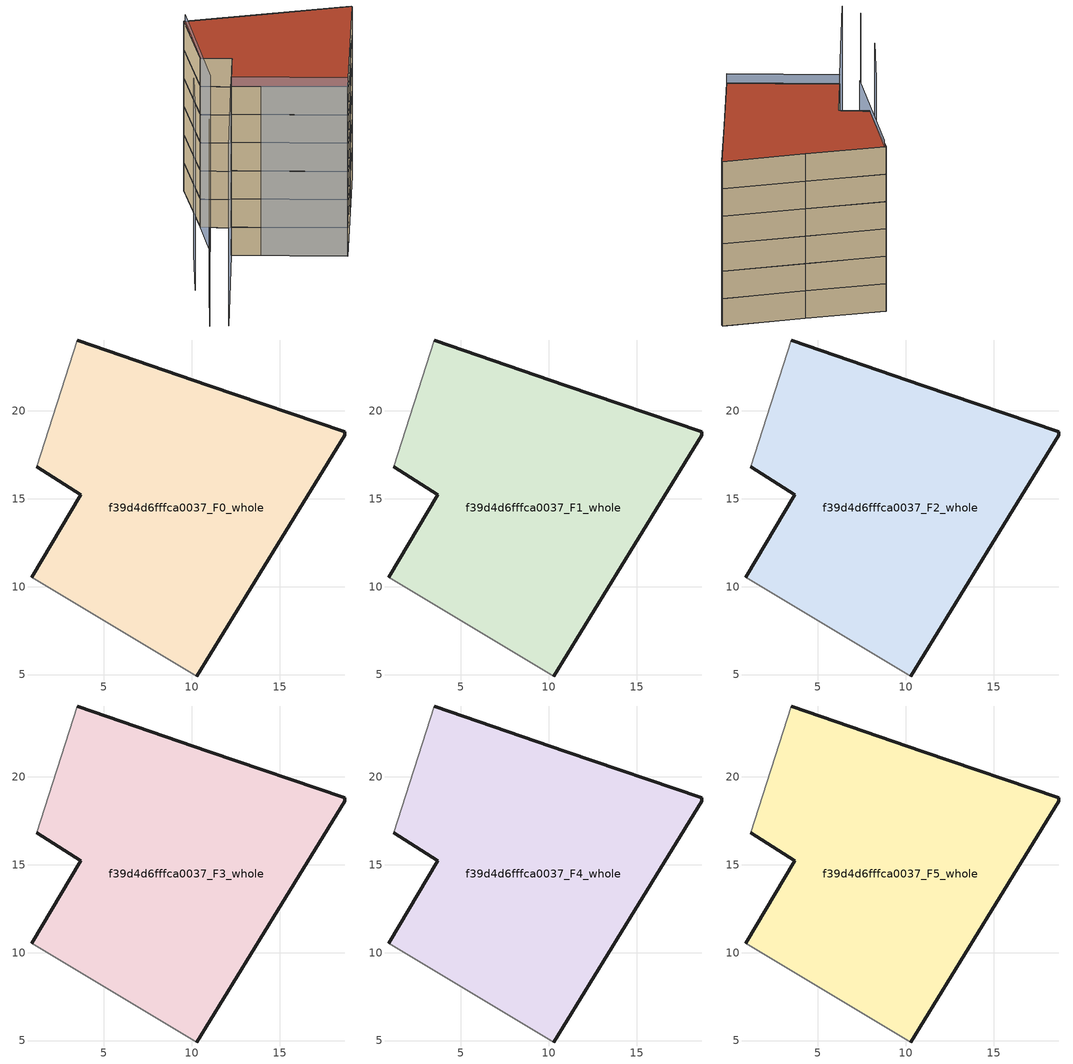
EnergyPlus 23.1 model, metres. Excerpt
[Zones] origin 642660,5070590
f39d4d6fffca0037_F0_whole
 floor ground (EU_floor_Construction): 10.3,4.92 14.9,12.42 18.71,18.62 18.71,18.83 11,21.43 3.5,24.03 1.19,16.83 3.69,15.23 0.89,10.52 z0
 wall outside (EU_wall_Construction): 0.89,10.52 3.69,15.23 1.19,16.83 / 3.5,24.03 11,21.43 18.71,18.83 18.71,18.62 14.9,12.42 10.3,4.92 z0:3
 wall adiabatic (EU_wall_Construction): 10.3,4.92 0.89,10.52 / 1.19,16.83 3.5,24.03 z0:3
f39d4d6fffca0037_F1_whole
 floor to f39d4d6fffca0037_F0_whole (EU_floor_Construction): 10.3,4.92 14.9,12.42 18.71,18.62 18.71,18.83 11,21.43 3.5,24.03 1.19,16.83 3.69,15.23 0.89,10.52 z3
 wall outside (EU_wall_Construction): 0.89,10.52 3.69,15.23 1.19,16.83 / 3.5,24.03 11,21.43 18.71,18.83 18.71,18.62 14.9,12.42 10.3,4.92 z3:6
 wall adiabatic (EU_wall_Construction): 10.3,4.92 0.89,10.52 / 1.19,16.83 3.5,24.03 z3:6
f39d4d6fffca0037_F2_whole
 floor to f39d4d6fffca0037_F1_whole (EU_floor_Construction): 10.3,4.92 14.9,12.42 18.71,18.62 18.71,18.83 11,21.43 3.5,24.03 1.19,16.83 3.69,15.23 0.89,10.52 z6
 wall outside (EU_wall_Construction): 0.89,10.52 3.69,15.23 1.19,16.83 / 3.5,24.03 11,21.43 18.71,18.83 18.71,18.62 14.9,12.42 10.3,4.92 z6:9
 wall adiabatic (EU_wall_Construction): 10.3,4.92 0.89,10.52 / 1.19,16.83 3.5,24.03 z6:9
f39d4d6fffca0037_F3_whole
 floor to f39d4d6fffca0037_F2_whole (EU_floor_Construction): 10.3,4.92 14.9,12.42 18.71,18.62 18.71,18.83 11,21.43 3.5,24.03 1.19,16.83 3.69,15.23 0.89,10.52 z9
 wall outside (EU_wall_Construction): 0.89,10.52 3.69,15.23 1.19,16.83 / 3.5,24.03 11,21.43 18.71,18.83 18.71,18.62 14.9,12.42 10.3,4.92 z9:12
 wall adiabatic (EU_wall_Construction): 10.3,4.92 0.89,10.52 / 1.19,16.83 3.5,24.03 z9:12
f39d4d6fffca0037_F4_whole
 floor to f39d4d6fffca0037_F3_whole (EU_floor_Construction): 10.3,4.92 14.9,12.42 18.71,18.62 18.71,18.83 11,21.43 3.5,24.03 1.19,16.83 3.69,15.23 0.89,10.52 z12
 wall outside (EU_wall_Construction): 0.89,10.52 3.69,15.23 1.19,16.83 / 3.5,24.03 11,21.43 18.71,18.83 18.71,18.62 14.9,12.42 10.3,4.92 z12:15
 wall adiabatic (EU_wall_Construction): 10.3,4.92 0.89,10.52 / 1.19,16.83 3.5,24.03 z12:15
f39d4d6fffca0037_F5_whole
 floor to f39d4d6fffca0037_F4_whole (EU_floor_Construction): 10.3,4.92 14.9,12.42 18.71,18.62 18.71,18.83 11,21.43 3.5,24.03 1.19,16.83 3.69,15.23 0.89,10.52 z15
 wall outside (EU_wall_Construction): 0.89,10.52 3.69,15.23 1.19,16.83 / 3.5,24.03 11,21.43 18.71,18.83 18.71,18.62 14.9,12.42 10.3,4.92 z15:18
 wall adiabatic (EU_wall_Construction): 10.3,4.92 0.89,10.52 / 1.19,16.83 3.5,24.03 z15:18
 roof outside (EU_roof_Construction): 18.71,18.83 18.71,18.62 14.9,12.42 10.3,4.92 0.89,10.52 3.69,15.23 1.19,16.83 3.5,24.03 11,21.43 z18
shading: -6.37,-1.66 0.89,10.52 / 0.89,10.52 10.3,4.92 z0:19; -4.36,5.47 -7.92,-0.78 z0:18.2; -2.06,12.45 -5.51,6.12 / 3.66,23.98 -0.44,12.1 z0:18.7
[Building]
EU S2 Campaign: North Axis=0; Terrain=City; Solar Distribution=FullExterior
[Site:Location]
Lyon-Bron: Latitude=45.75; Longitude=5; Time Zone=1; Elevation=198
[SizingPeriod:WeatherFileDays]
AnnualSizingPeriod: Begin Month=1; Begin Day of Month=1; End Month=12; End Day of Month=31; Day of Week for Start Day=Monday; Use Weather File Daylight Saving Period=No; Use Weather File Rain and Snow Indicators=No
[MATERIAL]
EU_InternalMass_Material: Roughness=MediumRough; Thickness=0.1; Conductivity=1; Density=1800; Specific Heat=900; Thermal Absorptance=0.9; Solar Absorptance=0.7; Visible Absorptance=0.7
[MATERIAL:NOMASS] Roughness=MediumRough; Thermal Absorptance=0.9; Solar Absorptance=0.7; Visible Absorptance=0.7
Name | Thermal Resistance
EU_wall_NoMass | 0.776494
EU_roof_NoMass | 0.486893
EU_floor_NoMass | 0.421597
[CONSTRUCTION]
EU_wall_Construction: EU_wall_NoMass
EU_roof_Construction: EU_roof_NoMass
EU_floor_Construction: EU_floor_NoMass
EU_InternalMass_Construction: EU_InternalMass_Material
[ZONE] Type=1; Multiplier=1; Ceiling Height=autocalculate; Floor Area=autocalculate; Part of Total Floor Area=Yes
Name | Volume
f39d4d6fffca0037_F0_whole | 591.383
f39d4d6fffca0037_F1_whole; f39d4d6fffca0037_F2_whole; f39d4d6fffca0037_F3_whole; f39d4d6fffca0037_F4_whole; f39d4d6fffca0037_F5_whole | 591.382
[INTERNALMASS] Construction=EU_InternalMass_Construction; Surface Area=197.13
Name | Zone or ZoneList
f39d4d6fffca0037_F0_whole_EU_InternalMass | f39d4d6fffca0037_F0_whole
f39d4d6fffca0037_F1_whole_EU_InternalMass | f39d4d6fffca0037_F1_whole
f39d4d6fffca0037_F2_whole_EU_InternalMass | f39d4d6fffca0037_F2_whole
f39d4d6fffca0037_F3_whole_EU_InternalMass | f39d4d6fffca0037_F3_whole
f39d4d6fffca0037_F4_whole_EU_InternalMass | f39d4d6fffca0037_F4_whole
f39d4d6fffca0037_F5_whole_EU_InternalMass | f39d4d6fffca0037_F5_whole
[OTHEREQUIPMENT] Fuel Type=Electricity; Design Level Calculation Method=Watts/Area; Power per Zone Floor Area=1; Fraction Latent=0; Fraction Radiant=0; Fraction Lost=0; Carbon Dioxide Generation Rate=0; EndUse Subcategory=EU_Step8_InternalGains
Name | Zone or ZoneList or Space or SpaceList | Schedule
EU_Step8_InternalGain_f39d4d6fffca0037_F0_whole_f000 | f39d4d6fffca0037_F0_whole | EU_Step8_GainSchedule_f39d4d6fffca0037_F0_whole_f000
EU_Step8_InternalGain_f39d4d6fffca0037_F1_whole_f000 | f39d4d6fffca0037_F1_whole | EU_Step8_GainSchedule_f39d4d6fffca0037_F1_whole_f000
EU_Step8_InternalGain_f39d4d6fffca0037_F2_whole_f000 | f39d4d6fffca0037_F2_whole | EU_Step8_GainSchedule_f39d4d6fffca0037_F2_whole_f000
EU_Step8_InternalGain_f39d4d6fffca0037_F3_whole_f000 | f39d4d6fffca0037_F3_whole | EU_Step8_GainSchedule_f39d4d6fffca0037_F3_whole_f000
EU_Step8_InternalGain_f39d4d6fffca0037_F4_whole_f000 | f39d4d6fffca0037_F4_whole | EU_Step8_GainSchedule_f39d4d6fffca0037_F4_whole_f000
EU_Step8_InternalGain_f39d4d6fffca0037_F5_whole_f000 | f39d4d6fffca0037_F5_whole | EU_Step8_GainSchedule_f39d4d6fffca0037_F5_whole_f000
[ZONEVENTILATION:DESIGNFLOWRATE] Schedule=EU_AlwaysOn; Design Flow Rate Calculation Method=AirChanges/Hour; Air Changes per Hour=0.693814; Ventilation Type=Natural; Fan Pressure Rise=0; Fan Total Efficiency=1; Constant Term Coefficient=1; Temperature Term Coefficient=0; Velocity Term Coefficient=0; Velocity Squared Term Coefficient=0; Minimum Indoor Temperature=-100; Maximum Indoor Temperature=100; Delta Temperature=-100; Minimum Outdoor Temperature=-100; Maximum Outdoor Temperature=100; Maximum Wind Speed=40
Name | Zone or ZoneList or Space or SpaceList
EU_ConstantAir_f39d4d6fffca0037_F0_whole | f39d4d6fffca0037_F0_whole
EU_ConstantAir_f39d4d6fffca0037_F1_whole | f39d4d6fffca0037_F1_whole
EU_ConstantAir_f39d4d6fffca0037_F2_whole | f39d4d6fffca0037_F2_whole
EU_ConstantAir_f39d4d6fffca0037_F3_whole | f39d4d6fffca0037_F3_whole
EU_ConstantAir_f39d4d6fffca0037_F4_whole | f39d4d6fffca0037_F4_whole
EU_ConstantAir_f39d4d6fffca0037_F5_whole | f39d4d6fffca0037_F5_whole
[HVACTEMPLATE:THERMOSTAT] Constant Heating Setpoint=20; Constant Cooling Setpoint=50
EU_HeatOnly_f39d4d6fffca0037_F0_whole; EU_HeatOnly_f39d4d6fffca0037_F1_whole; EU_HeatOnly_f39d4d6fffca0037_F2_whole; EU_HeatOnly_f39d4d6fffca0037_F3_whole; EU_HeatOnly_f39d4d6fffca0037_F4_whole; EU_HeatOnly_f39d4d6fffca0037_F5_whole
[HVACTEMPLATE:ZONE:IDEALLOADSAIRSYSTEM] System Availability Schedule=EU_AlwaysOn; Maximum Heating Supply Air Temperature=50; Minimum Cooling Supply Air Temperature=13; Maximum Heating Supply Air Humidity Ratio=0.0156; Minimum Cooling Supply Air Humidity Ratio=0.0077; Heating Limit=NoLimit; Cooling Limit=NoLimit; Heating Availability Schedule=EU_AlwaysOn; Cooling Availability Schedule=EU_CoolingOff; Dehumidification Control Type=ConstantSensibleHeatRatio; Cooling Sensible Heat Ratio=0.7; Dehumidification Setpoint=60; Humidification Control Type=None; Humidification Setpoint=30; Outdoor Air Method=None; Outdoor Air Flow Rate per Person=0.00944; Outdoor Air Flow Rate per Zone Floor Area=0; Outdoor Air Flow Rate per Zone=0; Demand Controlled Ventilation Type=None; Outdoor Air Economizer Type=NoEconomizer; Heat Recovery Type=None; Sensible Heat Recovery Effectiveness=0.7; Latent Heat Recovery Effectiveness=0.65
Name | Template Thermostat
f39d4d6fffca0037_F0_whole | EU_HeatOnly_f39d4d6fffca0037_F0_whole
f39d4d6fffca0037_F1_whole | EU_HeatOnly_f39d4d6fffca0037_F1_whole
f39d4d6fffca0037_F2_whole | EU_HeatOnly_f39d4d6fffca0037_F2_whole
f39d4d6fffca0037_F3_whole | EU_HeatOnly_f39d4d6fffca0037_F3_whole
f39d4d6fffca0037_F4_whole | EU_HeatOnly_f39d4d6fffca0037_F4_whole
f39d4d6fffca0037_F5_whole | EU_HeatOnly_f39d4d6fffca0037_F5_whole
[SIZING:ZONE] Zone Cooling Design Supply Air Temperature Input Method=SupplyAirTemperature; Zone Cooling Design Supply Air Temperature=13; Zone Heating Design Supply Air Temperature Input Method=SupplyAirTemperature; Zone Heating Design Supply Air Temperature=50; Zone Cooling Design Supply Air Humidity Ratio=0.008; Zone Heating Design Supply Air Humidity Ratio=0.008; Cooling Design Air Flow Method=DesignDay; Cooling Design Air Flow Rate=0; Cooling Minimum Air Flow per Zone Floor Area=0.000762; Cooling Minimum Air Flow=0; Cooling Minimum Air Flow Fraction=0.2; Heating Design Air Flow Method=DesignDay; Heating Design Air Flow Rate=0; Heating Maximum Air Flow per Zone Floor Area=0.002032; Heating Maximum Air Flow=0.141576; Heating Maximum Air Flow Fraction=0.3; Account for Dedicated Outdoor Air System=No; Dedicated Outdoor Air System Control Strategy=NeutralSupplyAir; Dedicated Outdoor Air Low Setpoint Temperature for Design=autosize; Dedicated Outdoor Air High Setpoint Temperature for Design=autosize; Zone Load Sizing Method=Sensible Load Only No Latent Load; Zone Latent Cooling Design Supply Air Humidity Ratio Input Method=HumidityRatioDifference; Zone Cooling Design Supply Air Humidity Ratio Difference=0.005; Zone Latent Heating Design Supply Air Humidity Ratio Input Method=HumidityRatioDifference; Zone Humidification Design Supply Air Humidity Ratio Difference=0.005
f39d4d6fffca0037_F0_whole; f39d4d6fffca0037_F1_whole; f39d4d6fffca0037_F2_whole; f39d4d6fffca0037_F3_whole; f39d4d6fffca0037_F4_whole; f39d4d6fffca0037_F5_whole
[SCHEDULE:CONSTANT]
Name | Hourly Value
EU_AlwaysOn | 1
EU_CoolingOff | 0
[SCHEDULE:FILE] Column Number=1; Rows to Skip at Top=0; Number of Hours of Data=8760; Column Separator=Comma; Interpolate to Timestep=No; Minutes per Item=60; Adjust Schedule for Daylight Savings=Yes
Name | File
EU_Step8_GainSchedule_f39d4d6fffca0037_F0_whole_f000 | ../../schedules/f39d4d6fffca0037/f39d4d6fffca0037_F0_whole_f000_gain.csv
EU_Step8_GainSchedule_f39d4d6fffca0037_F1_whole_f000 | ../../schedules/f39d4d6fffca0037/f39d4d6fffca0037_F1_whole_f000_gain.csv
EU_Step8_GainSchedule_f39d4d6fffca0037_F2_whole_f000 | ../../schedules/f39d4d6fffca0037/f39d4d6fffca0037_F2_whole_f000_gain.csv
EU_Step8_GainSchedule_f39d4d6fffca0037_F3_whole_f000 | ../../schedules/f39d4d6fffca0037/f39d4d6fffca0037_F3_whole_f000_gain.csv
EU_Step8_GainSchedule_f39d4d6fffca0037_F4_whole_f000 | ../../schedules/f39d4d6fffca0037/f39d4d6fffca0037_F4_whole_f000_gain.csv
EU_Step8_GainSchedule_f39d4d6fffca0037_F5_whole_f000 | ../../schedules/f39d4d6fffca0037/f39d4d6fffca0037_F5_whole_f000_gain.csv
